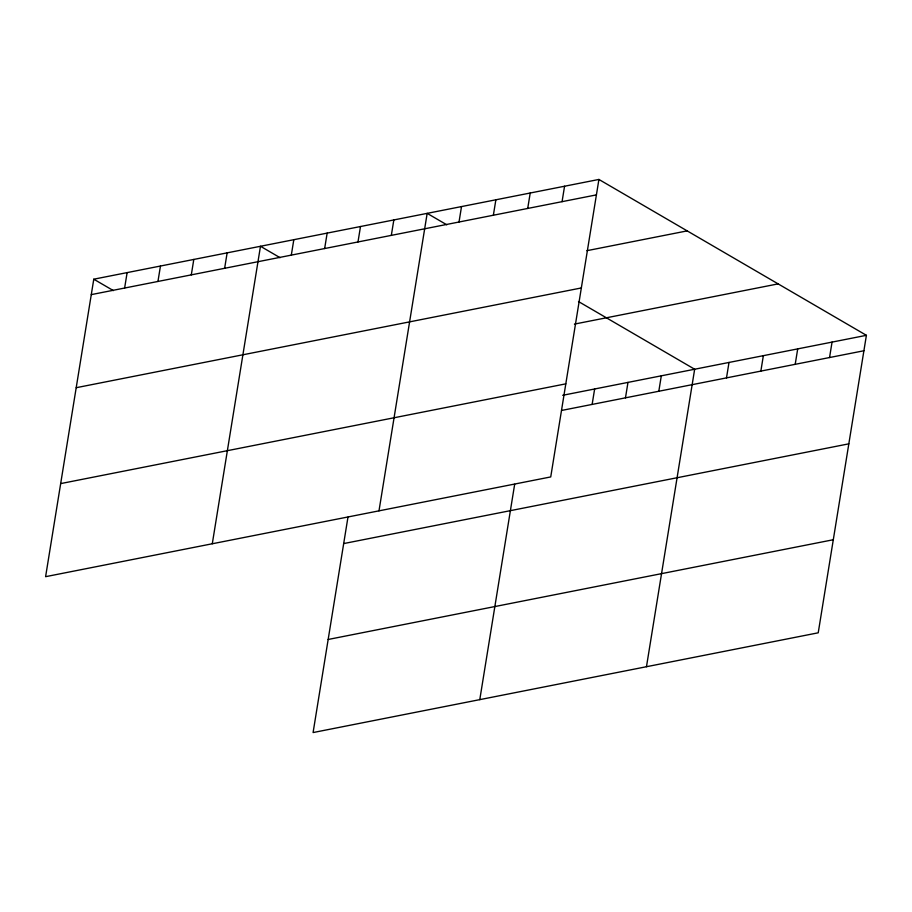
<?xml version="1.0" encoding="UTF-8"?>
<svg xmlns="http://www.w3.org/2000/svg" width="912" height="912" viewBox="0 0 912 912"><rect width="100%" height="100%" fill="white"/><g stroke="black" fill="none" stroke-linecap="round" stroke-linejoin="round"><path stroke-width="1.37" d="M93.776 279.197L45.6 576.68L550.734 476.93L598.91 179.447L93.776 279.197L113.396 290.62M124.625 288.044L127.121 272.608M157.958 281.455L160.455 266.03M191.303 274.877L193.8 259.441M224.637 268.288L227.134 252.863M212.291 543.757L260.479 246.274L280.087 257.708M291.316 255.121L293.812 239.696M324.649 248.543L327.157 233.107M357.994 241.954L360.491 226.529M391.328 235.376L393.836 219.94M347.962 517.184L313.09 732.553L818.224 632.803L866.4 335.32L598.91 179.447M378.993 510.845L427.169 213.362L446.789 224.797M459.021 222.015L461.518 206.579M493.369 215.232L495.866 199.796M527.717 208.449L530.214 193.013M479.78 699.641L514.664 484.272M562.066 201.666L564.562 186.23M592.139 404.415L594.635 388.991M625.472 397.837L627.98 382.402M658.817 391.248L661.314 375.824M646.471 666.718L694.659 369.235L578.493 301.541M726.499 377.887L729.007 362.452M760.859 371.104L763.355 355.669M795.207 364.321L797.704 348.886M829.555 357.538L832.052 342.103M91.28 294.622L596.414 194.883M586.883 250.686L687.181 230.884M76.209 387.703L581.343 287.953M574.435 324.102L778.13 283.883M60.671 483.599L565.805 383.849M562.693 395.295L866.4 335.32M561.575 410.457L863.903 350.755M343.687 543.575L848.821 443.836M328.16 639.472L833.294 539.733"/></g></svg>
